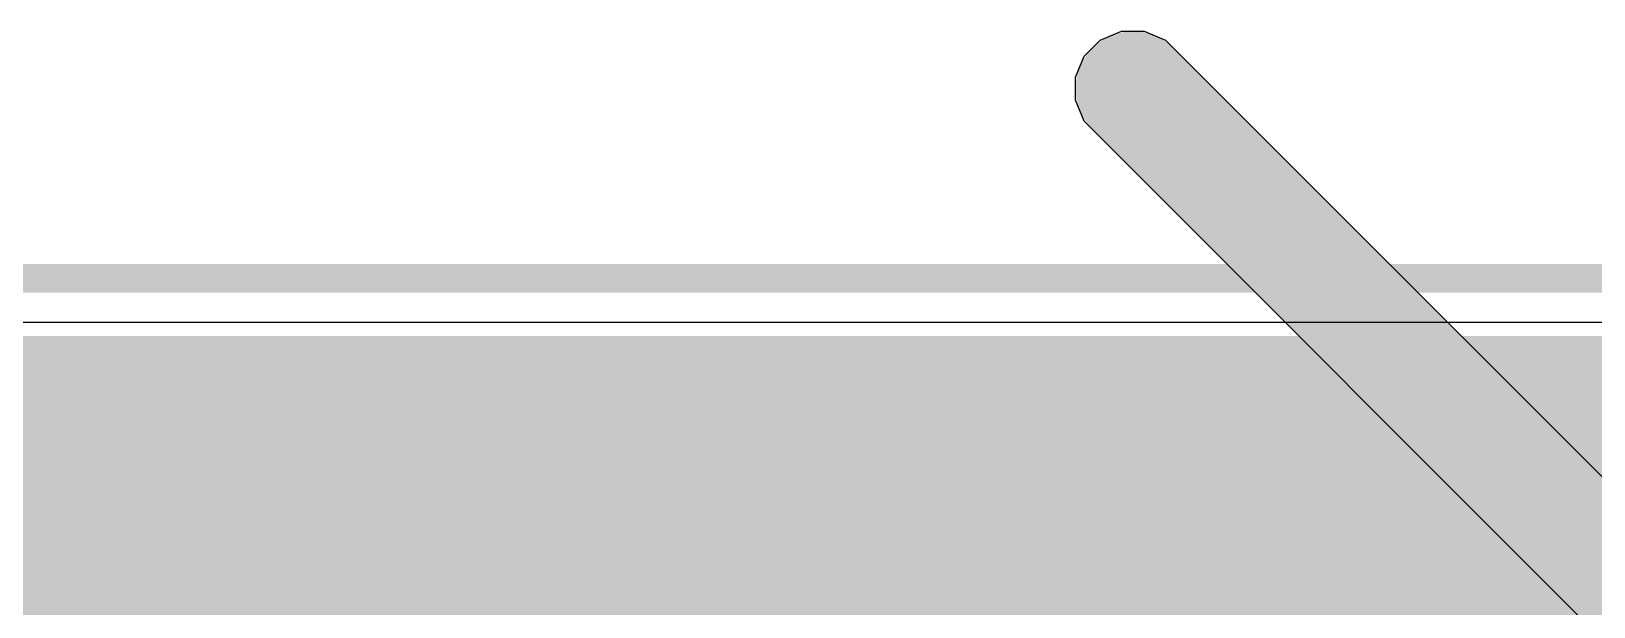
# Model space of a CAD drawing. Header units: inches. Extents: x -5 to 179, y -47 to 8.
# Drawn here: x 79.94 to 90.84, y -2.29 to 1.73 of the extents above; entities that cross this region are included whole.
import ezdxf

# ---------------------------------------------------------------- set-up
doc = ezdxf.new("R2010")
doc.units = ezdxf.units.IN
for name, color, linetype in [('Bottom 3D Body', 56, 'Continuous'), ('Bottom Courtyard', 56, 'Continuous'), ('Bottom Layer', 5, 'Continuous'), ('Bottom Solder', 6, 'Continuous'), ('Keep-Out Layer', 6, 'Continuous'), ('Mechanical 1', 6, 'Continuous'), ('Top Layer', 1, 'Continuous'), ('Top Solder', 216, 'Continuous')]:
    doc.layers.add(name, color=color, linetype=linetype)

# ---------------------------------------------------------------- blocks, each defined once
blk = doc.blocks.new('I___________________B_976')
at = {"layer": 'Bottom Layer'}
blk.add_hatch(color=5, dxfattribs=at).paths.add_polyline_path([(-13, 2.5), (13, 2.5), (13, -2.5), (-13, -2.5)])
at = {"layer": 'Bottom Solder'}
blk.add_hatch(color=6, dxfattribs=at).paths.add_polyline_path([(-13.05, 2.55), (13.05, 2.55), (13.05, -2.55), (-13.05, -2.55)])
at = {"layer": 'Bottom 3D Body'}
blk.add_lwpolyline([(13.081, -2.5, 0.2, 0.2, 0), (-13.081, -2.5, 0.2, 0.2, 0)], format="xyseb", dxfattribs=at)
at = {"layer": 'Bottom Courtyard'}
blk.add_lwpolyline([(13.081, -2.5, 0.2, 0.2, 0), (-13.081, -2.5, 0.2, 0.2, 0)], format="xyseb", dxfattribs=at)

msp = doc.modelspace()

# ---------------------------------------------------------------- linework, layer by layer
at = {"layer": 'Keep-Out Layer'}
msp.add_lwpolyline([(-0.001, 0.003, 0.2, 0.2, 0), (173.332, 0.003, 0.2, 0.2, 0)], format="xyseb", dxfattribs=at)
at = {"layer": 'Mechanical 1'}
msp.add_lwpolyline([(87.625, 1.325, 0.8, 0.8, 0), (96.825, -7.875, 0.8, 0.8, 0)], format="xyseb", dxfattribs=at)
msp.add_lwpolyline([(87.425, 1.325, 0.4, 0.4, 1), (87.825, 1.325, 0.4, 0.4, 1)], format="xyseb", close=True, dxfattribs=at)
at = {"layer": 'Top Layer'}
msp.add_line((0.304, -0.303), (173.026, -0.303), dxfattribs=at)
at = {"layer": 'Top Solder'}
for p, q in [((87.286, 1.552), (87.398, 1.664)), ((87.398, 1.664), (87.545, 1.725)), ((87.545, 1.725), (87.705, 1.725)), ((87.705, 1.725), (87.852, 1.664)), ((87.852, 1.664), (87.908, 1.608)), ((87.225, 1.405), (87.286, 1.552)), ((87.908, 1.608), (96.235, -6.719)), ((87.225, 1.245), (87.225, 1.405)), ((87.286, 1.098), (87.225, 1.245)), ((87.342, 1.042), (87.286, 1.098)), ((96.235, -7.851), (87.342, 1.042)), ((87.342, 1.042), (87.342, 1.042))]:
    msp.add_line(p, q, dxfattribs=at)

# ---------------------------------------------------------------- block references
at = {"rotation": 180}
msp.add_blockref('I___________________B_976', (88.66, -3), dxfattribs=at)

doc.saveas('drawing.dxf')
